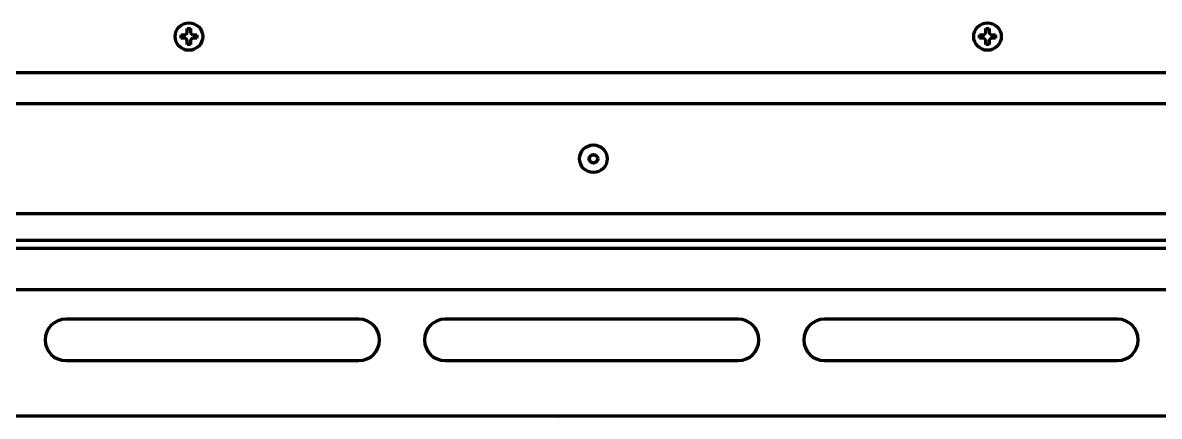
# Model space of a CAD drawing. Header units: inches. Extents: x -3022 to 7311, y 343 to 5680.
# Drawn here: x 3045.9 to 3375.5, y 421.7 to 535.9 of the extents above; entities that cross this region are included whole.
import ezdxf

# ---------------------------------------------------------------- set-up
doc = ezdxf.new("R2010")
doc.units = ezdxf.units.IN

msp = doc.modelspace()

# ---------------------------------------------------------------- linework, layer by layer
at = {"linetype": 'Continuous', "lineweight": 70}
for p, q in [((3091.82, 531.9), (3091.82, 532.4)), ((3091.82, 531.4), (3091.82, 531.9)), ((3096.42, 532.4), (3096.42, 531.9)), ((3096.42, 531.9), (3096.42, 531.4)), ((3323.42, 531.9), (3323.42, 532.4)), ((3323.42, 531.4), (3323.42, 531.9)), ((3328.02, 532.4), (3328.02, 531.9)), ((3328.02, 531.9), (3328.02, 531.4)), ((2821.93, 521.47), (3654.42, 521.47)), ((3595.66, 512.39), (2827.18, 512.39)), ((2840.63, 480.51), (3595.66, 480.51)), ((3478.32, 472.75), (2943.53, 472.75)), ((3475.8, 470.4), (2946.03, 470.4)), ((3583.92, 458.4), (2844.62, 458.4)), ((3143.42, 449.9), (3058.42, 449.9)), ((3253.42, 449.9), (3168.42, 449.9)), ((3363.42, 449.9), (3278.42, 449.9)), ((3058.42, 437.9), (3143.42, 437.9)), ((3168.42, 437.9), (3253.42, 437.9)), ((3278.42, 437.9), (3363.42, 437.9)), ((2820.93, 421.9), (3653.92, 421.9)), ((3123.18, 421.9), (3123.18, 421.73)), ((3145.78, 421.9), (3145.78, 421.73)), ((3173.83, 421.73), (3173.83, 421.9)), ((3176.92, 421.9), (3176.92, 421.73)), ((3193.76, 421.73), (3193.76, 421.9)), ((3205, 421.73), (3205, 421.9)), ((3208.06, 421.9), (3208.06, 421.73)), ((3210.92, 421.9), (3210.92, 421.9)), ((3225.18, 421.9), (3225.18, 421.73)), ((3232.37, 421.73), (3232.37, 421.9)), ((3238.02, 421.73), (3238.02, 421.9)), ((3239.4, 421.9), (3239.4, 421.73)), ((3267.47, 421.73), (3267.47, 421.9)), ((3267.47, 421.73), (3267.47, 421.9)), ((3269.76, 421.9), (3269.76, 421.73)), ((3278.62, 421.73), (3278.62, 421.9)), ((3300.37, 421.73), (3300.37, 421.9))]:
    msp.add_line(p, q, dxfattribs=at)
for centre, radius in [((3094.12, 531.9), 4), ((3325.72, 531.9), 4), ((3211.42, 496.45), 4), ((3211.42, 496.45), 1.25), ((3211.42, 496.45), 1.15)]:
    msp.add_circle(centre, radius, dxfattribs=at)
for centre, start, end in [((3058.42, 443.9), 90, 270), ((3143.42, 443.9), 270, 90), ((3168.42, 443.9), 90, 270), ((3253.42, 443.9), 270, 90), ((3278.42, 443.9), 90, 270), ((3363.42, 443.9), 270, 90)]:
    msp.add_arc(centre, 6, start, end, dxfattribs=at)
for points in [[(3093.62, 532.9), (3093.62, 532.96), (3093.62, 533.07), (3093.62, 533.23), (3093.62, 533.39), (3093.62, 533.54), (3093.62, 533.69), (3093.62, 533.85), (3093.62, 534.02), (3093.62, 534.14), (3093.62, 534.2)], [(3093.62, 534.2), (3093.78, 534.2), (3094.12, 534.2), (3094.45, 534.2), (3094.62, 534.2)], [(3325.22, 532.9), (3325.22, 532.96), (3325.22, 533.07), (3325.22, 533.23), (3325.22, 533.39), (3325.22, 533.54), (3325.22, 533.69), (3325.22, 533.85), (3325.22, 534.02), (3325.22, 534.14), (3325.22, 534.2)], [(3325.22, 534.2), (3325.38, 534.2), (3325.72, 534.2), (3326.05, 534.2), (3326.22, 534.2)], [(3093.12, 531.4), (3093.06, 531.4), (3092.96, 531.4), (3092.79, 531.4), (3092.64, 531.4), (3092.48, 531.4), (3092.33, 531.4), (3092.17, 531.4), (3092.01, 531.4), (3091.88, 531.4), (3091.82, 531.4)], [(3093.12, 532.4), (3093.14, 532.43), (3093.19, 532.47), (3093.26, 532.55), (3093.33, 532.62), (3093.4, 532.69), (3093.47, 532.76), (3093.55, 532.83), (3093.59, 532.88), (3093.62, 532.9)], [(3093.62, 530.9), (3093.59, 530.93), (3093.54, 530.98), (3093.47, 531.05), (3093.4, 531.13), (3093.33, 531.2), (3093.26, 531.27), (3093.19, 531.33), (3093.14, 531.38), (3093.12, 531.4)], [(3094.62, 532.9), (3094.64, 532.88), (3094.7, 532.83), (3094.77, 532.75), (3094.84, 532.68), (3094.91, 532.61), (3094.98, 532.54), (3095.05, 532.47), (3095.09, 532.43), (3095.12, 532.4)], [(3095.12, 531.4), (3095.09, 531.38), (3095.05, 531.33), (3094.98, 531.26), (3094.9, 531.19), (3094.83, 531.12), (3094.76, 531.05), (3094.69, 530.97), (3094.64, 530.93), (3094.62, 530.9)], [(3094.62, 530.9), (3094.62, 530.85), (3094.62, 530.74), (3094.62, 530.58), (3094.62, 530.42), (3094.62, 530.27), (3094.62, 530.11), (3094.62, 529.96), (3094.62, 529.79), (3094.62, 529.67), (3094.62, 529.6)], [(3095.12, 532.4), (3095.17, 532.4), (3095.28, 532.4), (3095.44, 532.4), (3095.6, 532.4), (3095.76, 532.4), (3095.91, 532.4), (3096.06, 532.4), (3096.23, 532.4), (3096.35, 532.4), (3096.42, 532.4)], [(3324.72, 531.4), (3324.66, 531.4), (3324.56, 531.4), (3324.39, 531.4), (3324.24, 531.4), (3324.08, 531.4), (3323.93, 531.4), (3323.77, 531.4), (3323.61, 531.4), (3323.48, 531.4), (3323.42, 531.4)], [(3324.72, 532.4), (3324.74, 532.43), (3324.79, 532.47), (3324.86, 532.55), (3324.93, 532.62), (3325, 532.69), (3325.07, 532.76), (3325.15, 532.83), (3325.19, 532.88), (3325.22, 532.9)], [(3325.22, 530.9), (3325.19, 530.93), (3325.14, 530.98), (3325.07, 531.05), (3325, 531.13), (3324.93, 531.2), (3324.86, 531.27), (3324.79, 531.33), (3324.74, 531.38), (3324.72, 531.4)], [(3326.22, 532.9), (3326.24, 532.88), (3326.3, 532.83), (3326.37, 532.75), (3326.44, 532.68), (3326.51, 532.61), (3326.58, 532.54), (3326.65, 532.47), (3326.69, 532.43), (3326.72, 532.4)], [(3326.72, 531.4), (3326.69, 531.38), (3326.65, 531.33), (3326.58, 531.26), (3326.5, 531.19), (3326.43, 531.12), (3326.36, 531.05), (3326.29, 530.97), (3326.24, 530.93), (3326.22, 530.9)], [(3326.22, 530.9), (3326.22, 530.85), (3326.22, 530.74), (3326.22, 530.58), (3326.22, 530.42), (3326.22, 530.27), (3326.22, 530.11), (3326.22, 529.96), (3326.22, 529.79), (3326.22, 529.67), (3326.22, 529.6)], [(3326.72, 532.4), (3326.77, 532.4), (3326.88, 532.4), (3327.04, 532.4), (3327.2, 532.4), (3327.36, 532.4), (3327.51, 532.4), (3327.66, 532.4), (3327.83, 532.4), (3327.95, 532.4), (3328.02, 532.4)], [(3094.62, 529.6), (3094.45, 529.6), (3094.12, 529.6), (3093.78, 529.6), (3093.62, 529.6)], [(3326.22, 529.6), (3326.05, 529.6), (3325.72, 529.6), (3325.38, 529.6), (3325.22, 529.6)]]:
    msp.add_open_spline(points, degree=3, dxfattribs=at)
for points in [[(3094.62, 534.2), (3094.62, 534), (3094.62, 533.79), (3094.62, 533.47), (3094.62, 533.36), (3094.62, 533.13), (3094.62, 533.02), (3094.62, 532.9)], [(3326.22, 534.2), (3326.22, 534), (3326.22, 533.79), (3326.22, 533.47), (3326.22, 533.36), (3326.22, 533.13), (3326.22, 533.02), (3326.22, 532.9)], [(3091.82, 532.4), (3092.02, 532.4), (3092.23, 532.4), (3092.56, 532.4), (3092.67, 532.4), (3092.89, 532.4), (3093, 532.4), (3093.12, 532.4)], [(3093.62, 529.6), (3093.62, 529.81), (3093.62, 530.02), (3093.62, 530.34), (3093.62, 530.45), (3093.62, 530.67), (3093.62, 530.79), (3093.62, 530.9)], [(3096.42, 531.4), (3096.22, 531.4), (3096.01, 531.4), (3095.68, 531.4), (3095.57, 531.4), (3095.35, 531.4), (3095.23, 531.4), (3095.12, 531.4)], [(3323.42, 532.4), (3323.62, 532.4), (3323.83, 532.4), (3324.16, 532.4), (3324.27, 532.4), (3324.49, 532.4), (3324.6, 532.4), (3324.72, 532.4)], [(3325.22, 529.6), (3325.22, 529.81), (3325.22, 530.02), (3325.22, 530.34), (3325.22, 530.45), (3325.22, 530.67), (3325.22, 530.79), (3325.22, 530.9)], [(3328.02, 531.4), (3327.82, 531.4), (3327.61, 531.4), (3327.28, 531.4), (3327.17, 531.4), (3326.95, 531.4), (3326.83, 531.4), (3326.72, 531.4)]]:
    msp.add_open_spline(points, degree=3, knots=[0, 0, 0, 0, 0.5, 0.5, 0.75, 0.75, 1, 1, 1, 1], dxfattribs=at)
for points, weights, knots in [([(3220.33, 421.8), (3219.65, 421.8), (3218.98, 421.8), (3216.7, 421.8), (3215.11, 421.8), (3211.91, 421.8), (3210.32, 421.8), (3208.05, 421.8), (3207.38, 421.8), (3206.54, 421.8), (3206.38, 421.8), (3205.94, 421.8), (3205.67, 421.8), (3205.08, 421.8), (3204.76, 421.8), (3204.13, 421.8), (3203.81, 421.8), (3197.89, 421.8), (3192.31, 421.8), (3181.43, 421.8), (3176.15, 421.8), (3166.05, 421.8), (3161.25, 421.8), (3152.32, 421.8), (3148.21, 421.8), (3142.81, 421.8), (3141.4, 421.8), (3138.76, 421.8), (3137.53, 421.8), (3135.21, 421.8), (3134.13, 421.8), (3132.08, 421.8), (3131.12, 421.8), (3129.49, 421.8), (3128.81, 421.8), (3127.58, 421.8), (3127.02, 421.8), (3126.04, 421.8), (3125.6, 421.8), (3124.83, 421.8), (3124.49, 421.8), (3124.21, 421.8), (3123.84, 421.8), (3123.57, 421.8), (3123.4, 421.8), (3123.25, 421.8), (3123.18, 421.8), (3123.18, 421.8)], [0.500003680185, 0.499951833995, 0.499951833995, 0.500003125685, 0.500003125685, 0.500003134164, 0.500003134164, 0.499950342043, 0.499950342043, 0.500002780016, 0.500002780016, 0.500003632658, 0.500003632658, 0.5000036294, 0.5000036294, 0.500003631943, 0.500003631943, 0.499712041405, 0.499712041405, 0.499626581432, 0.499626581432, 0.499570764247, 0.499570764247, 0.499147291053, 0.499147291053, 0.499856082342, 0.499856082342, 0.499741523013, 0.499741523013, 0.499697398225, 0.499697398225, 0.499615378368, 0.499615378368, 0.499717367768, 0.499717367768, 0.499509800036, 0.499509800036, 0.49943320441, 0.49943320441, 0.499316886864, 0.499316886864, 0.500003680185, 0.498576185915, 0.498576185915, 0.500003680185, 0.498645347868, 0.498430278908, 0.499358473305], [0, 0, 0, 0, 0.018147, 0.018147, 0.060892, 0.060892, 0.103657, 0.103657, 0.121641, 0.121641, 0.126, 0.126, 0.133355, 0.133355, 0.141828, 0.141828, 0.150371, 0.150371, 0.300323, 0.300323, 0.44408, 0.44408, 0.577495, 0.577495, 0.696662, 0.696662, 0.739674, 0.739674, 0.778763, 0.778763, 0.815189, 0.815189, 0.850226, 0.850226, 0.877121, 0.877121, 0.901693, 0.901693, 0.924742, 0.924742, 0.947117, 0.947117, 0.947117, 0.97606, 0.97606, 0.97606, 1, 1, 1, 1]), ([(3300.37, 421.8), (3300.37, 421.8), (3300.3, 421.8), (3300.16, 421.8), (3299.98, 421.8), (3299.7, 421.8), (3299.32, 421.8), (3298.92, 421.8), (3298.42, 421.8), (3297.83, 421.8), (3297.18, 421.8), (3296.46, 421.8), (3295.37, 421.8), (3295.06, 421.8), (3294.32, 421.8), (3293.88, 421.8), (3292.99, 421.8), (3292.53, 421.8), (3291.69, 421.8), (3291.31, 421.8), (3287.68, 421.8), (3284.16, 421.8), (3280.4, 421.8), (3275.94, 421.8), (3271.34, 421.8), (3261.28, 421.8), (3255.85, 421.8), (3244.36, 421.8), (3238.33, 421.8), (3231.32, 421.8), (3230.38, 421.8), (3228.48, 421.8), (3227.52, 421.8), (3225.56, 421.8), (3224.56, 421.8), (3222.48, 421.8), (3221.41, 421.8), (3220.33, 421.8)], [0.499268360025, 0.498411839257, 0.498656945977, 0.500003680185, 0.498435704494, 0.498435704494, 0.500003680185, 0.49863329398, 0.49863329398, 0.500003680185, 0.499218488989, 0.499218488989, 0.499765925558, 0.499765925558, 0.499959205342, 0.499959205342, 0.499958724923, 0.499958724923, 0.499847369961, 0.499847369961, 0.497767671046, 0.497767671046, 0.500003680185, 0.499194279285, 0.499194279285, 0.499354848193, 0.499354848193, 0.4996055757, 0.4996055757, 0.499994627424, 0.499994627424, 0.499995368253, 0.499995368253, 0.499996135884, 0.499996135884, 0.499998773272, 0.499998773272, 0.500003680185], [0, 0, 0, 0, 0.027705, 0.027705, 0.027705, 0.061961, 0.061961, 0.061961, 0.098344, 0.098344, 0.098344, 0.138364, 0.138364, 0.15319, 0.15319, 0.172935, 0.172935, 0.193085, 0.193085, 0.209412, 0.209412, 0.342207, 0.342207, 0.342207, 0.500261, 0.500261, 0.678937, 0.678937, 0.87301, 0.87301, 0.903138, 0.903138, 0.9337, 0.9337, 0.96566, 0.96566, 1, 1, 1, 1])]:
    msp.add_rational_spline(points, weights, degree=3, knots=knots, dxfattribs=at)

doc.saveas('drawing.dxf')
